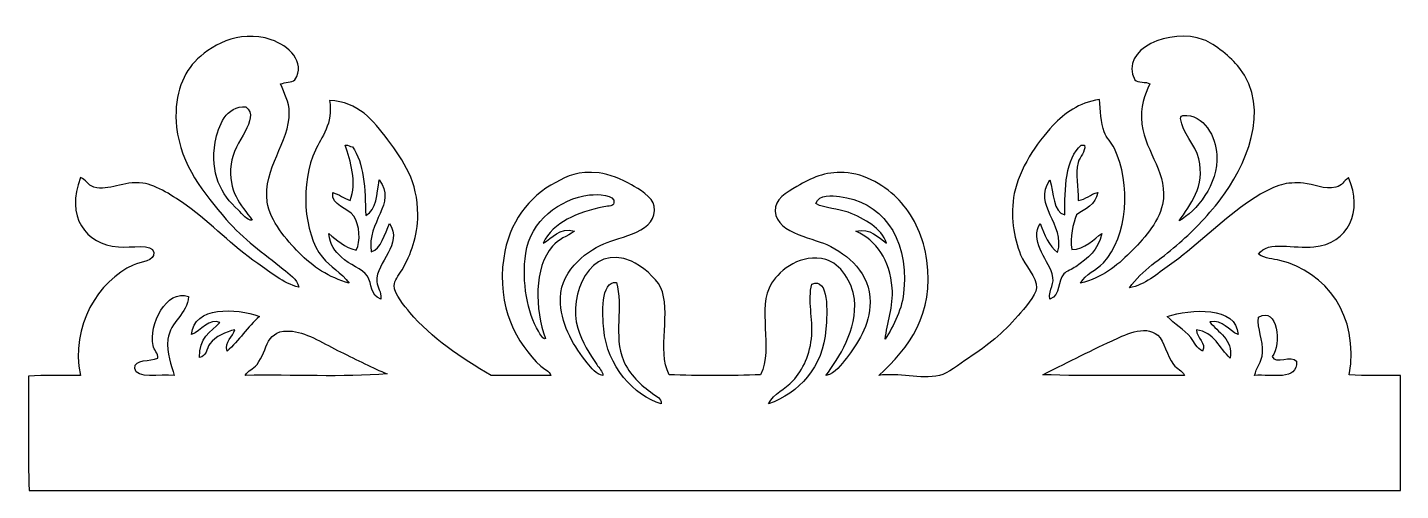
# Model space of a CAD drawing. Header units: centimetres. Extents: x -6.8 to 6.8, y -2.3 to 2.3.
import ezdxf

# ---------------------------------------------------------------- set-up
doc = ezdxf.new("R2010")
doc.units = ezdxf.units.CM
doc.header["$MEASUREMENT"] = 0
doc.layers.add('Layer 1', color=7, linetype='Continuous')

msp = doc.modelspace()

# ---------------------------------------------------------------- linework, layer by layer
at = {"layer": 'Layer 1'}
for points, knots in [([(-4.15687, 1.8174), (-4.19142, 1.79208), (-4.25246, 1.79327), (-4.29744, 1.77837), (-4.29744, 1.77837), (-4.26172, 1.67989), (-4.21267, 1.60213), (-4.21156, 1.4973), (-4.21156, 1.4973), (-4.20833, 1.19798), (-4.47598, 0.9422), (-4.43016, 0.60727), (-4.43016, 0.60727), (-4.40455, 0.42), (-4.23519, 0.2268), (-4.11787, 0.1076), (-4.11787, 0.1076), (-3.97619, -0.03639), (-3.82162, -0.13645), (-3.61818, -0.19691), (-3.61818, -0.19691), (-3.6979, -0.08822), (-3.80429, -0.038), (-3.88364, 0.06074), (-3.88364, 0.06074), (-4.07573, 0.29982), (-4.10277, 0.80258), (-3.95389, 1.12254), (-3.95389, 1.12254), (-3.89769, 1.24335), (-3.7726, 1.38548), (-3.81337, 1.6144), (-3.81337, 1.6144), (-3.52823, 1.59839), (-3.38011, 1.41887), (-3.2356, 1.22403), (-3.2356, 1.22403), (-3.07846, 1.01213), (-2.93953, 0.81348), (-2.93892, 0.48232), (-2.93892, 0.48232), (-2.93852, 0.26438), (-3.00549, 0.09148), (-3.09505, -0.0642), (-3.09505, -0.0642), (-3.13087, -0.12643), (-3.17302, -0.16839), (-3.17313, -0.22033), (-3.17313, -0.22033), (-3.17329, -0.30561), (-3.06944, -0.42258), (-3.01697, -0.48579), (-3.01697, -0.48579), (-2.80562, -0.74045), (-2.5114, -0.93558), (-2.21282, -1.11037), (-2.21282, -1.11037), (-2.01502, -1.11037), (-1.81724, -1.11037), (-1.61944, -1.11037), (-1.61944, -1.11037), (-1.6355, -1.06325), (-1.68826, -1.04663), (-1.72096, -1.01668), (-1.72096, -1.01668), (-1.9612, -0.79671), (-2.15877, -0.42843), (-2.08788, 0.05292), (-2.08788, 0.05292), (-2.036, 0.40535), (-1.83928, 0.66202), (-1.57258, 0.80243), (-1.57258, 0.80243), (-1.45053, 0.8667), (-1.35512, 0.91853), (-1.14319, 0.89612), (-1.14319, 0.89612), (-1.04664, 0.88591), (-0.91459, 0.83243), (-0.82307, 0.77902), (-0.82307, 0.77902), (-0.75163, 0.7373), (-0.61161, 0.65514), (-0.59667, 0.56823), (-0.59667, 0.56823), (-0.55227, 0.31013), (-0.93851, 0.26388), (-1.09634, 0.19347), (-1.09634, 0.19347), (-1.28933, 0.1074), (-1.54592, -0.08892), (-1.52573, -0.39988), (-1.52573, -0.39988), (-1.51118, -0.62464), (-1.38426, -0.83321), (-1.2603, -0.98543), (-1.2603, -0.98543), (-1.21942, -1.0356), (-1.17106, -1.10034), (-1.10414, -1.11037), (-1.10414, -1.11037), (-1.1088, -1.07052), (-1.14108, -1.03814), (-1.16661, -1.00104), (-1.16661, -1.00104), (-1.23336, -0.90407), (-1.31435, -0.77741), (-1.35399, -0.64192), (-1.35399, -0.64192), (-1.4498, -0.31426), (-1.23715, 0.20348), (-0.82308, 0.02171), (-0.82308, 0.02171), (-0.72294, -0.02226), (-0.57916, -0.14307), (-0.53421, -0.23591), (-0.53421, -0.23591), (-0.4206, -0.47062), (-0.574, -0.86017), (-0.44833, -1.10255), (-0.44833, -1.10255), (-0.16459, -1.11554), (0.17355, -1.11554), (0.45731, -1.10255), (0.45731, -1.10255), (0.59148, -0.8404), (0.41209, -0.43927), (0.56664, -0.19691), (0.56664, -0.19691), (0.65401, -0.05988), (0.85877, 0.10307), (1.10533, 0.03733), (1.10533, 0.03733), (1.24672, -0.00037), (1.367, -0.18688), (1.3864, -0.35304), (1.3864, -0.35304), (1.4218, -0.65612), (1.22805, -0.93994), (1.10533, -1.11036), (1.10533, -1.11036), (1.19968, -1.0906), (1.25744, -1.00302), (1.30832, -0.93859), (1.30832, -0.93859), (1.41389, -0.80487), (1.54076, -0.61246), (1.54256, -0.38429), (1.54256, -0.38429), (1.54478, -0.09947), (1.32608, 0.08783), (1.11317, 0.18568), (1.11317, 0.18568), (0.9618, 0.25524), (0.56585, 0.30866), (0.6057, 0.56044), (0.6057, 0.56044), (0.62139, 0.65971), (0.76755, 0.73311), (0.84771, 0.77904), (0.84771, 0.77904), (0.98516, 0.85781), (1.12314, 0.91795), (1.32396, 0.89614), (1.32396, 0.89614), (1.53089, 0.87368), (1.73772, 0.73591), (1.85485, 0.59946), (1.85485, 0.59946), (1.98055, 0.45301), (2.07506, 0.2537), (2.10467, 0.02952), (2.10467, 0.02952), (2.17502, -0.50327), (1.93417, -0.83371), (1.62842, -1.11036), (1.62842, -1.11036), (1.82421, -1.07977), (2.03604, -1.15126), (2.22961, -1.11036), (2.22961, -1.11036), (2.31158, -1.09303), (2.42339, -1.00281), (2.51848, -0.93859), (2.51848, -0.93859), (2.718, -0.80386), (2.84998, -0.70205), (3.01034, -0.51698), (3.01034, -0.51698), (3.06667, -0.452), (3.18425, -0.31952), (3.18991, -0.24374), (3.18991, -0.24374), (3.1979, -0.13635), (3.07265, -0.01413), (3.03375, 0.08418), (3.03375, 0.08418), (2.96536, 0.25714), (2.92755, 0.4756), (2.97131, 0.69315), (2.97131, 0.69315), (3.01909, 0.93064), (3.19081, 1.19485), (3.35387, 1.36458), (3.35387, 1.36458), (3.47516, 1.49084), (3.60488, 1.59125), (3.81451, 1.62223), (3.81451, 1.62223), (3.822, 1.52121), (3.82814, 1.38868), (3.86137, 1.30214), (3.86137, 1.30214), (3.88365, 1.24409), (3.93458, 1.19789), (3.96286, 1.13818), (3.96286, 1.13818), (4.12791, 0.78991), (4.09833, 0.26606), (3.85356, 0.00611), (3.85356, 0.00611), (3.78352, -0.06829), (3.67822, -0.10255), (3.62713, -0.19688), (3.62713, -0.19688), (3.85179, -0.13727), (3.97998, -0.03141), (4.11899, 0.10763), (4.11899, 0.10763), (4.24157, 0.23019), (4.39776, 0.39441), (4.43911, 0.58388), (4.43911, 0.58388), (4.50414, 0.88183), (4.27234, 1.08902), (4.23612, 1.38022), (4.23612, 1.38022), (4.21458, 1.5535), (4.26089, 1.66729), (4.31417, 1.77839), (4.31417, 1.77839), (4.2779, 1.80456), (4.19434, 1.78344), (4.16584, 1.81742), (4.16584, 1.81742), (4.00508, 2.12497), (4.52342, 2.33682), (4.8451, 2.21559), (4.8451, 2.21559), (4.96231, 2.1714), (5.12016, 2.03586), (5.19641, 1.94233), (5.19641, 1.94233), (5.53301, 1.52958), (5.24456, 0.93609), (5.01684, 0.63849), (5.01684, 0.63849), (4.87494, 0.45302), (4.72413, 0.30477), (4.57964, 0.17785), (4.57964, 0.17785), (4.42187, 0.03931), (4.23727, -0.0602), (4.1112, -0.24376), (4.1112, -0.24376), (4.26551, -0.21296), (4.38602, -0.10417), (4.50937, -0.01733), (4.50937, -0.01733), (4.7562, 0.15642), (4.95924, 0.36719), (5.21205, 0.55261), (5.21205, 0.55261), (5.33302, 0.64135), (5.47965, 0.73909), (5.61805, 0.77904), (5.61805, 0.77904), (5.67531, 0.79558), (5.76077, 0.80259), (5.83665, 0.79465), (5.83665, 0.79465), (5.93431, 0.78446), (6.04461, 0.72678), (6.15677, 0.75562), (6.15677, 0.75562), (6.22281, 0.77261), (6.22998, 0.80846), (6.28171, 0.84931), (6.28171, 0.84931), (6.43141, 0.51612), (6.28092, 0.19751), (5.9382, 0.16227), (5.9382, 0.16227), (5.74569, 0.14245), (5.48719, 0.23114), (5.39168, 0.092), (5.39168, 0.092), (5.45449, 0.04183), (5.5368, 0.04602), (5.60247, 0.02953), (5.60247, 0.02953), (6.05732, -0.08456), (6.39236, -0.51268), (6.28954, -1.10254), (6.28954, -1.10254), (6.44347, -1.12035), (6.63016, -1.10542), (6.79704, -1.11035), (6.79704, -1.11035), (6.79775, -1.42576), (6.79659, -1.90939), (6.79704, -2.25023), (6.79704, -2.25023), (2.30513, -2.25023), (-2.29584, -2.25023), (-6.78781, -2.25023), (-6.78781, -2.25023), (-6.80601, -1.88844), (-6.79046, -1.49294), (-6.79562, -1.11816), (-6.79562, -1.11816), (-6.63933, -1.10009), (-6.4496, -1.11543), (-6.28032, -1.11035), (-6.28032, -1.11035), (-6.38724, -0.6237), (-6.09874, -0.16775), (-5.75721, -0.0173), (-5.75721, -0.0173), (-5.68167, 0.01598), (-5.54528, 0.02194), (-5.55422, 0.10764), (-5.55422, 0.10764), (-5.56401, 0.20159), (-5.77793, 0.15212), (-5.90553, 0.16228), (-5.90553, 0.16228), (-6.23226, 0.18828), (-6.43012, 0.46707), (-6.28049, 0.84929), (-6.28049, 0.84929), (-6.22765, 0.83556), (-6.21175, 0.77378), (-6.14775, 0.7556), (-6.14775, 0.7556), (-5.99773, 0.71298), (-5.85806, 0.81905), (-5.66369, 0.79463), (-5.66369, 0.79463), (-5.52603, 0.77735), (-5.35037, 0.65922), (-5.2343, 0.57603), (-5.2343, 0.57603), (-4.96898, 0.3859), (-4.78443, 0.17847), (-4.52381, -0.00171), (-4.52381, -0.00171), (-4.39747, -0.08908), (-4.27436, -0.19679), (-4.11783, -0.23592), (-4.11783, -0.23592), (-4.13537, -0.15488), (-4.21223, -0.10654), (-4.27396, -0.05635), (-4.27396, -0.05635), (-4.46655, 0.10028), (-4.66583, 0.23715), (-4.83609, 0.43551), (-4.83609, 0.43551), (-5.05575, 0.69139), (-5.28813, 0.97507), (-5.32795, 1.34898), (-5.32795, 1.34898), (-5.35838, 1.63476), (-5.2808, 1.85582), (-5.1484, 1.997), (-5.1484, 1.997), (-5.00978, 2.1448), (-4.71898, 2.32511), (-4.39108, 2.2156), (-4.39108, 2.2156), (-4.22132, 2.15887), (-4.04254, 1.99345), (-4.15687, 1.8174)], [0, 0, 0, 0, 0.01030928, 0.01030928, 0.01030928, 0.01030928, 0.02061856, 0.02061856, 0.02061856, 0.02061856, 0.03092784, 0.03092784, 0.03092784, 0.03092784, 0.04123711, 0.04123711, 0.04123711, 0.04123711, 0.05154639, 0.05154639, 0.05154639, 0.05154639, 0.06185567, 0.06185567, 0.06185567, 0.06185567, 0.07216495, 0.07216495, 0.07216495, 0.07216495, 0.08247423, 0.08247423, 0.08247423, 0.08247423, 0.09278351, 0.09278351, 0.09278351, 0.09278351, 0.10309278, 0.10309278, 0.10309278, 0.10309278, 0.11340206, 0.11340206, 0.11340206, 0.11340206, 0.12371134, 0.12371134, 0.12371134, 0.12371134, 0.13402062, 0.13402062, 0.13402062, 0.13402062, 0.1443299, 0.1443299, 0.1443299, 0.1443299, 0.15463918, 0.15463918, 0.15463918, 0.15463918, 0.16494845, 0.16494845, 0.16494845, 0.16494845, 0.17525773, 0.17525773, 0.17525773, 0.17525773, 0.18556701, 0.18556701, 0.18556701, 0.18556701, 0.19587629, 0.19587629, 0.19587629, 0.19587629, 0.20618557, 0.20618557, 0.20618557, 0.20618557, 0.21649485, 0.21649485, 0.21649485, 0.21649485, 0.22680412, 0.22680412, 0.22680412, 0.22680412, 0.2371134, 0.2371134, 0.2371134, 0.2371134, 0.24742268, 0.24742268, 0.24742268, 0.24742268, 0.25773196, 0.25773196, 0.25773196, 0.25773196, 0.26804124, 0.26804124, 0.26804124, 0.26804124, 0.27835052, 0.27835052, 0.27835052, 0.27835052, 0.28865979, 0.28865979, 0.28865979, 0.28865979, 0.29896907, 0.29896907, 0.29896907, 0.29896907, 0.30927835, 0.30927835, 0.30927835, 0.30927835, 0.31958763, 0.31958763, 0.31958763, 0.31958763, 0.32989691, 0.32989691, 0.32989691, 0.32989691, 0.34020619, 0.34020619, 0.34020619, 0.34020619, 0.35051546, 0.35051546, 0.35051546, 0.35051546, 0.36082474, 0.36082474, 0.36082474, 0.36082474, 0.37113402, 0.37113402, 0.37113402, 0.37113402, 0.3814433, 0.3814433, 0.3814433, 0.3814433, 0.39175258, 0.39175258, 0.39175258, 0.39175258, 0.40206186, 0.40206186, 0.40206186, 0.40206186, 0.41237113, 0.41237113, 0.41237113, 0.41237113, 0.42268041, 0.42268041, 0.42268041, 0.42268041, 0.43298969, 0.43298969, 0.43298969, 0.43298969, 0.44329897, 0.44329897, 0.44329897, 0.44329897, 0.45360825, 0.45360825, 0.45360825, 0.45360825, 0.46391753, 0.46391753, 0.46391753, 0.46391753, 0.4742268, 0.4742268, 0.4742268, 0.4742268, 0.48453608, 0.48453608, 0.48453608, 0.48453608, 0.49484536, 0.49484536, 0.49484536, 0.49484536, 0.50515464, 0.50515464, 0.50515464, 0.50515464, 0.51546392, 0.51546392, 0.51546392, 0.51546392, 0.5257732, 0.5257732, 0.5257732, 0.5257732, 0.53608247, 0.53608247, 0.53608247, 0.53608247, 0.54639175, 0.54639175, 0.54639175, 0.54639175, 0.55670103, 0.55670103, 0.55670103, 0.55670103, 0.56701031, 0.56701031, 0.56701031, 0.56701031, 0.57731959, 0.57731959, 0.57731959, 0.57731959, 0.58762887, 0.58762887, 0.58762887, 0.58762887, 0.59793814, 0.59793814, 0.59793814, 0.59793814, 0.60824742, 0.60824742, 0.60824742, 0.60824742, 0.6185567, 0.6185567, 0.6185567, 0.6185567, 0.62886598, 0.62886598, 0.62886598, 0.62886598, 0.63917526, 0.63917526, 0.63917526, 0.63917526, 0.64948454, 0.64948454, 0.64948454, 0.64948454, 0.65979381, 0.65979381, 0.65979381, 0.65979381, 0.67010309, 0.67010309, 0.67010309, 0.67010309, 0.68041237, 0.68041237, 0.68041237, 0.68041237, 0.69072165, 0.69072165, 0.69072165, 0.69072165, 0.70103093, 0.70103093, 0.70103093, 0.70103093, 0.71134021, 0.71134021, 0.71134021, 0.71134021, 0.72164948, 0.72164948, 0.72164948, 0.72164948, 0.73195876, 0.73195876, 0.73195876, 0.73195876, 0.74226804, 0.74226804, 0.74226804, 0.74226804, 0.75257732, 0.75257732, 0.75257732, 0.75257732, 0.7628866, 0.7628866, 0.7628866, 0.7628866, 0.77319588, 0.77319588, 0.77319588, 0.77319588, 0.78350515, 0.78350515, 0.78350515, 0.78350515, 0.79381443, 0.79381443, 0.79381443, 0.79381443, 0.80412371, 0.80412371, 0.80412371, 0.80412371, 0.81443299, 0.81443299, 0.81443299, 0.81443299, 0.82474227, 0.82474227, 0.82474227, 0.82474227, 0.83505155, 0.83505155, 0.83505155, 0.83505155, 0.84536082, 0.84536082, 0.84536082, 0.84536082, 0.8556701, 0.8556701, 0.8556701, 0.8556701, 0.86597938, 0.86597938, 0.86597938, 0.86597938, 0.87628866, 0.87628866, 0.87628866, 0.87628866, 0.88659794, 0.88659794, 0.88659794, 0.88659794, 0.89690722, 0.89690722, 0.89690722, 0.89690722, 0.90721649, 0.90721649, 0.90721649, 0.90721649, 0.91752577, 0.91752577, 0.91752577, 0.91752577, 0.92783505, 0.92783505, 0.92783505, 0.92783505, 0.93814433, 0.93814433, 0.93814433, 0.93814433, 0.94845361, 0.94845361, 0.94845361, 0.94845361, 0.95876289, 0.95876289, 0.95876289, 0.95876289, 0.96907216, 0.96907216, 0.96907216, 0.96907216, 0.97938144, 0.97938144, 0.97938144, 0.97938144, 1, 1, 1, 1]), ([(-4.7893, 0.982), (-4.76311, 1.21015), (-4.49365, 1.42774), (-4.64095, 1.55194), (-4.64095, 1.55194), (-4.83695, 1.56416), (-4.91702, 1.36385), (-4.94546, 1.20063), (-4.94546, 1.20063), (-4.99938, 0.89131), (-4.88651, 0.68009), (-4.71903, 0.5292), (-4.71903, 0.5292), (-4.67286, 0.48761), (-4.63537, 0.42506), (-4.57851, 0.42771), (-4.57851, 0.42771), (-4.69548, 0.58484), (-4.82066, 0.70853), (-4.7893, 0.982)], [0, 0, 0, 0, 0.16666667, 0.16666667, 0.16666667, 0.16666667, 0.33333333, 0.33333333, 0.33333333, 0.33333333, 0.5, 0.5, 0.5, 0.5, 0.66666667, 0.66666667, 0.66666667, 0.66666667, 1, 1, 1, 1]), ([(4.97774, 1.07569), (4.96843, 1.24926), (4.8537, 1.47992), (4.64204, 1.46606), (4.64204, 1.46606), (4.63421, 1.46609), (4.63275, 1.45974), (4.62643, 1.45825), (4.62643, 1.45825), (4.62598, 1.44828), (4.61643, 1.44743), (4.61862, 1.43483), (4.61862, 1.43483), (4.6346, 1.29526), (4.7647, 1.17628), (4.79819, 1.03666), (4.79819, 1.03666), (4.86457, 0.75996), (4.71471, 0.58129), (4.60298, 0.41986), (4.60298, 0.41986), (4.77329, 0.51435), (4.99377, 0.77661), (4.97774, 1.07569)], [0, 0, 0, 0, 0.14285714, 0.14285714, 0.14285714, 0.14285714, 0.28571429, 0.28571429, 0.28571429, 0.28571429, 0.42857143, 0.42857143, 0.42857143, 0.42857143, 0.57142857, 0.57142857, 0.57142857, 0.57142857, 0.71428571, 0.71428571, 0.71428571, 0.71428571, 1, 1, 1, 1]), ([(-3.61037, 0.62286), (-3.67226, 0.64429), (-3.71623, 0.68356), (-3.78211, 0.70094), (-3.78211, 0.70094), (-3.79603, 0.56939), (-3.62889, 0.55259), (-3.57132, 0.46673), (-3.57132, 0.46673), (-3.51594, 0.38413), (-3.50279, 0.2158), (-3.5479, 0.13103), (-3.5479, 0.13103), (-3.66757, 0.15709), (-3.73956, 0.23083), (-3.82116, 0.29499), (-3.82116, 0.29499), (-3.80788, 0.17968), (-3.75988, 0.12119), (-3.69622, 0.06075), (-3.69622, 0.06075), (-3.61724, -0.01423), (-3.48482, -0.05514), (-3.4386, -0.12663), (-3.4386, -0.12663), (-3.3878, -0.20516), (-3.41521, -0.3175), (-3.30583, -0.35306), (-3.30583, -0.35306), (-3.29586, -0.27604), (-3.34195, -0.24164), (-3.34491, -0.18129), (-3.34491, -0.18129), (-3.35451, 0.01627), (-3.07916, 0.1878), (-3.21997, 0.39645), (-3.21997, 0.39645), (-3.26603, 0.29392), (-3.30189, 0.14039), (-3.39952, 0.11538), (-3.39952, 0.11538), (-3.44889, 0.41491), (-3.14094, 0.59057), (-3.32147, 0.82587), (-3.32147, 0.82587), (-3.34422, 0.68728), (-3.34534, 0.52705), (-3.45421, 0.47453), (-3.45421, 0.47453), (-3.46035, 0.73901), (-3.47003, 1.00002), (-3.58693, 1.15377), (-3.58693, 1.15377), (-3.61297, 1.15639), (-3.62159, 1.17639), (-3.6572, 1.16938), (-3.6572, 1.16938), (-3.6072, 1.02103), (-3.53915, 0.79896), (-3.61037, 0.62286)], [0, 0, 0, 0, 0.0625, 0.0625, 0.0625, 0.0625, 0.125, 0.125, 0.125, 0.125, 0.1875, 0.1875, 0.1875, 0.1875, 0.25, 0.25, 0.25, 0.25, 0.3125, 0.3125, 0.3125, 0.3125, 0.375, 0.375, 0.375, 0.375, 0.4375, 0.4375, 0.4375, 0.4375, 0.5, 0.5, 0.5, 0.5, 0.5625, 0.5625, 0.5625, 0.5625, 0.625, 0.625, 0.625, 0.625, 0.6875, 0.6875, 0.6875, 0.6875, 0.75, 0.75, 0.75, 0.75, 0.8125, 0.8125, 0.8125, 0.8125, 0.875, 0.875, 0.875, 0.875, 1, 1, 1, 1]), ([(3.63487, 1.16938), (3.47832, 1.04645), (3.46945, 0.73763), (3.47093, 0.48234), (3.47093, 0.48234), (3.3552, 0.49964), (3.36298, 0.70729), (3.3226, 0.82588), (3.3226, 0.82588), (3.14914, 0.57117), (3.48238, 0.39464), (3.40065, 0.10762), (3.40065, 0.10762), (3.31418, 0.17472), (3.26653, 0.28058), (3.22891, 0.39649), (3.22891, 0.39649), (3.11868, 0.2315), (3.29476, 0.04946), (3.34601, -0.10318), (3.34601, -0.10318), (3.3812, -0.20803), (3.30796, -0.24939), (3.32259, -0.35303), (3.32259, -0.35303), (3.43573, -0.31173), (3.39477, -0.17777), (3.46314, -0.10318), (3.46314, -0.10318), (3.48756, -0.07654), (3.54259, -0.05841), (3.58024, -0.03291), (3.58024, -0.03291), (3.70131, 0.04908), (3.80196, 0.13357), (3.83786, 0.29501), (3.83786, 0.29501), (3.7664, 0.25127), (3.6666, 0.1289), (3.54118, 0.13885), (3.54118, 0.13885), (3.51798, 0.26143), (3.55507, 0.39005), (3.58804, 0.48236), (3.58804, 0.48236), (3.67678, 0.53678), (3.77423, 0.58245), (3.79886, 0.70096), (3.79886, 0.70096), (3.72118, 0.68755), (3.68575, 0.6319), (3.60365, 0.62288), (3.60365, 0.62288), (3.60384, 0.75268), (3.57439, 0.88439), (3.60365, 0.99764), (3.60365, 0.99764), (3.62029, 1.06191), (3.68093, 1.10178), (3.66612, 1.16941), (3.66612, 1.16941), (3.65569, 1.16938), (3.64527, 1.16938), (3.63487, 1.16938)], [0, 0, 0, 0, 0.05882353, 0.05882353, 0.05882353, 0.05882353, 0.11764706, 0.11764706, 0.11764706, 0.11764706, 0.17647059, 0.17647059, 0.17647059, 0.17647059, 0.23529412, 0.23529412, 0.23529412, 0.23529412, 0.29411765, 0.29411765, 0.29411765, 0.29411765, 0.35294118, 0.35294118, 0.35294118, 0.35294118, 0.41176471, 0.41176471, 0.41176471, 0.41176471, 0.47058824, 0.47058824, 0.47058824, 0.47058824, 0.52941176, 0.52941176, 0.52941176, 0.52941176, 0.58823529, 0.58823529, 0.58823529, 0.58823529, 0.64705882, 0.64705882, 0.64705882, 0.64705882, 0.70588235, 0.70588235, 0.70588235, 0.70588235, 0.76470588, 0.76470588, 0.76470588, 0.76470588, 0.82352941, 0.82352941, 0.82352941, 0.82352941, 0.88235294, 0.88235294, 0.88235294, 0.88235294, 1, 1, 1, 1]), ([(-1.09641, 0.56041), (-1.04013, 0.57195), (-1.0023, 0.56094), (-0.99492, 0.59944), (-0.99492, 0.59944), (-0.9791, 0.68191), (-1.15637, 0.68755), (-1.23693, 0.67752), (-1.23693, 0.67752), (-1.53636, 0.64027), (-1.82203, 0.41918), (-1.86931, 0.09978), (-1.86931, 0.09978), (-1.91236, -0.19084), (-1.84925, -0.48939), (-1.7444, -0.67315), (-1.7444, -0.67315), (-1.72776, -0.70228), (-1.69386, -0.76067), (-1.67413, -0.7434), (-1.67413, -0.7434), (-1.77764, -0.46035), (-1.79237, -0.04059), (-1.60388, 0.17005), (-1.60388, 0.17005), (-1.54131, 0.23998), (-1.46299, 0.26781), (-1.38525, 0.31838), (-1.38525, 0.31838), (-1.54008, 0.36087), (-1.60522, 0.24721), (-1.69756, 0.20128), (-1.69756, 0.20128), (-1.59605, 0.40952), (-1.35956, 0.50647), (-1.09641, 0.56041)], [0, 0, 0, 0, 0.1, 0.1, 0.1, 0.1, 0.2, 0.2, 0.2, 0.2, 0.3, 0.3, 0.3, 0.3, 0.4, 0.4, 0.4, 0.4, 0.5, 0.5, 0.5, 0.5, 0.6, 0.6, 0.6, 0.6, 0.7, 0.7, 0.7, 0.7, 0.8, 0.8, 0.8, 0.8, 1, 1, 1, 1]), ([(1.8782, -0.25937), (1.92426, 0.27623), (1.63955, 0.62013), (1.23801, 0.66191), (1.23801, 0.66191), (1.1693, 0.66905), (1.03566, 0.68884), (1.00377, 0.59164), (1.00377, 0.59164), (1.10384, 0.54065), (1.22107, 0.54457), (1.32389, 0.50576), (1.32389, 0.50576), (1.49624, 0.4407), (1.65295, 0.34812), (1.70645, 0.20128), (1.70645, 0.20128), (1.6226, 0.25309), (1.54807, 0.35476), (1.40194, 0.31838), (1.40194, 0.31838), (1.60458, 0.23011), (1.74013, 0.03223), (1.76109, -0.24375), (1.76109, -0.24375), (1.7749, -0.42618), (1.71066, -0.59398), (1.69082, -0.75122), (1.69082, -0.75122), (1.78078, -0.60926), (1.86111, -0.45836), (1.8782, -0.25937)], [0, 0, 0, 0, 0.11111111, 0.11111111, 0.11111111, 0.11111111, 0.22222222, 0.22222222, 0.22222222, 0.22222222, 0.33333333, 0.33333333, 0.33333333, 0.33333333, 0.44444444, 0.44444444, 0.44444444, 0.44444444, 0.55555556, 0.55555556, 0.55555556, 0.55555556, 0.66666667, 0.66666667, 0.66666667, 0.66666667, 0.77777778, 0.77777778, 0.77777778, 0.77777778, 1, 1, 1, 1]), ([(1.10527, -0.64974), (1.11749, -0.48866), (1.13705, -0.13243), (0.96472, -0.20474), (0.96472, -0.20474), (0.92379, -0.36328), (0.97692, -0.56161), (0.96472, -0.71221), (0.96472, -0.71221), (0.94948, -0.9007), (0.87923, -1.05511), (0.77734, -1.16504), (0.77734, -1.16504), (0.69961, -1.24894), (0.58716, -1.28286), (0.53533, -1.39147), (0.53533, -1.39147), (0.83648, -1.28762), (1.07646, -1.02957), (1.10527, -0.64974)], [0, 0, 0, 0, 0.16666667, 0.16666667, 0.16666667, 0.16666667, 0.33333333, 0.33333333, 0.33333333, 0.33333333, 0.5, 0.5, 0.5, 0.5, 0.66666667, 0.66666667, 0.66666667, 0.66666667, 1, 1, 1, 1]), ([(-5.56223, -0.8137), (-5.55236, -0.85913), (-5.5099, -0.89141), (-5.51537, -0.93861), (-5.51537, -0.93861), (-5.58805, -0.97631), (-5.75048, -0.94192), (-5.7418, -1.0401), (-5.7418, -1.0401), (-5.73214, -1.1489), (-5.49293, -1.09487), (-5.35143, -1.11037), (-5.35143, -1.11037), (-5.38032, -1.00906), (-5.43213, -0.89161), (-5.41387, -0.75122), (-5.41387, -0.75122), (-5.39122, -0.57686), (-5.22139, -0.49868), (-5.21086, -0.32961), (-5.21086, -0.32961), (-5.42962, -0.24868), (-5.60631, -0.61063), (-5.56223, -0.8137)], [0, 0, 0, 0, 0.14285714, 0.14285714, 0.14285714, 0.14285714, 0.28571429, 0.28571429, 0.28571429, 0.28571429, 0.42857143, 0.42857143, 0.42857143, 0.42857143, 0.57142857, 0.57142857, 0.57142857, 0.57142857, 0.71428571, 0.71428571, 0.71428571, 0.71428571, 1, 1, 1, 1]), ([(-1.09641, -0.64974), (-1.06535, -1.01756), (-0.79399, -1.31731), (-0.52647, -1.39145), (-0.52647, -1.39145), (-0.52126, -1.33687), (-0.58031, -1.31282), (-0.61235, -1.28996), (-0.61235, -1.28996), (-0.7298, -1.20601), (-0.84037, -1.10282), (-0.90122, -0.96204), (-0.90122, -0.96204), (-1.00346, -0.72553), (-0.9009, -0.41885), (-0.97149, -0.18909), (-0.97149, -0.18909), (-1.13154, -0.17267), (-1.10802, -0.51226), (-1.09641, -0.64974)], [0, 0, 0, 0, 0.16666667, 0.16666667, 0.16666667, 0.16666667, 0.33333333, 0.33333333, 0.33333333, 0.33333333, 0.5, 0.5, 0.5, 0.5, 0.66666667, 0.66666667, 0.66666667, 0.66666667, 1, 1, 1, 1]), ([(-5.17967, -0.70437), (-5.08429, -0.67323), (-5.00579, -0.53273), (-4.8986, -0.58727), (-4.8986, -0.58727), (-4.99033, -0.67773), (-5.10963, -0.7406), (-5.10159, -0.93078), (-5.10159, -0.93078), (-5.03193, -0.92528), (-5.03296, -0.84294), (-5.0001, -0.79804), (-5.0001, -0.79804), (-4.94274, -0.71972), (-4.83921, -0.67922), (-4.75028, -0.65749), (-4.75028, -0.65749), (-4.77309, -0.72639), (-4.85299, -0.77777), (-4.82833, -0.86831), (-4.82833, -0.86831), (-4.70927, -0.76618), (-4.62576, -0.62849), (-4.50824, -0.52477), (-4.50824, -0.52477), (-4.73747, -0.44191), (-5.16247, -0.42093), (-5.17967, -0.70437)], [0, 0, 0, 0, 0.125, 0.125, 0.125, 0.125, 0.25, 0.25, 0.25, 0.25, 0.375, 0.375, 0.375, 0.375, 0.5, 0.5, 0.5, 0.5, 0.625, 0.625, 0.625, 0.625, 0.75, 0.75, 0.75, 0.75, 1, 1, 1, 1]), ([(4.48588, -0.5248), (4.55761, -0.60383), (4.65278, -0.65238), (4.72012, -0.73562), (4.72012, -0.73562), (4.75708, -0.78131), (4.77777, -0.845), (4.83722, -0.86836), (4.83722, -0.86836), (4.87746, -0.79002), (4.77999, -0.73969), (4.77478, -0.65754), (4.77478, -0.65754), (4.9556, -0.68236), (5.00161, -0.8419), (5.11048, -0.93861), (5.11048, -0.93861), (5.14273, -0.74954), (4.98597, -0.68366), (4.90749, -0.57949), (4.90749, -0.57949), (5.04028, -0.55123), (5.09243, -0.67008), (5.18856, -0.7044), (5.18856, -0.7044), (5.17329, -0.4219), (4.71723, -0.45156), (4.48588, -0.5248)], [0, 0, 0, 0, 0.125, 0.125, 0.125, 0.125, 0.25, 0.25, 0.25, 0.25, 0.375, 0.375, 0.375, 0.375, 0.5, 0.5, 0.5, 0.5, 0.625, 0.625, 0.625, 0.625, 0.75, 0.75, 0.75, 0.75, 1, 1, 1, 1]), ([(5.39152, -0.53263), (5.37414, -0.64381), (5.44155, -0.76218), (5.43057, -0.88394), (5.43057, -0.88394), (5.42205, -0.97853), (5.36524, -1.03909), (5.35249, -1.11037), (5.35249, -1.11037), (5.52307, -1.09616), (5.78008, -1.16839), (5.7663, -0.96982), (5.7663, -0.96982), (5.72074, -0.90431), (5.55892, -1.00138), (5.52429, -0.92296), (5.52429, -0.92296), (5.62192, -0.80449), (5.58276, -0.41923), (5.39152, -0.53263)], [0, 0, 0, 0, 0.16666667, 0.16666667, 0.16666667, 0.16666667, 0.33333333, 0.33333333, 0.33333333, 0.33333333, 0.5, 0.5, 0.5, 0.5, 0.66666667, 0.66666667, 0.66666667, 0.66666667, 1, 1, 1, 1]), ([(-3.70406, -0.87617), (-3.86109, -0.80053), (-4.01968, -0.69202), (-4.18031, -0.67318), (-4.18031, -0.67318), (-4.45267, -0.64119), (-4.42008, -0.85818), (-4.53162, -1.00108), (-4.53162, -1.00108), (-4.57202, -1.05281), (-4.61917, -1.05577), (-4.64875, -1.11041), (-4.64875, -1.11041), (-4.18282, -1.1002), (-3.67921, -1.13094), (-3.24344, -1.09477), (-3.24344, -1.09477), (-3.38251, -1.03928), (-3.53915, -0.95562), (-3.70406, -0.87617)], [0, 0, 0, 0, 0.16666667, 0.16666667, 0.16666667, 0.16666667, 0.33333333, 0.33333333, 0.33333333, 0.33333333, 0.5, 0.5, 0.5, 0.5, 0.66666667, 0.66666667, 0.66666667, 0.66666667, 1, 1, 1, 1]), ([(4.54832, -1.00105), (4.48178, -0.91644), (4.45958, -0.77144), (4.39219, -0.71218), (4.39219, -0.71218), (4.26453, -0.59992), (4.04656, -0.71842), (3.93938, -0.76684), (3.93938, -0.76684), (3.70991, -0.87048), (3.44961, -1.00856), (3.25231, -1.10254), (3.25231, -1.10254), (3.70517, -1.12074), (4.19179, -1.10516), (4.65764, -1.11035), (4.65764, -1.11035), (4.62931, -1.05794), (4.58568, -1.04857), (4.54832, -1.00105)], [0, 0, 0, 0, 0.16666667, 0.16666667, 0.16666667, 0.16666667, 0.33333333, 0.33333333, 0.33333333, 0.33333333, 0.5, 0.5, 0.5, 0.5, 0.66666667, 0.66666667, 0.66666667, 0.66666667, 1, 1, 1, 1])]:
    msp.add_open_spline(points, degree=3, knots=knots, dxfattribs=at)

doc.saveas('drawing.dxf')
